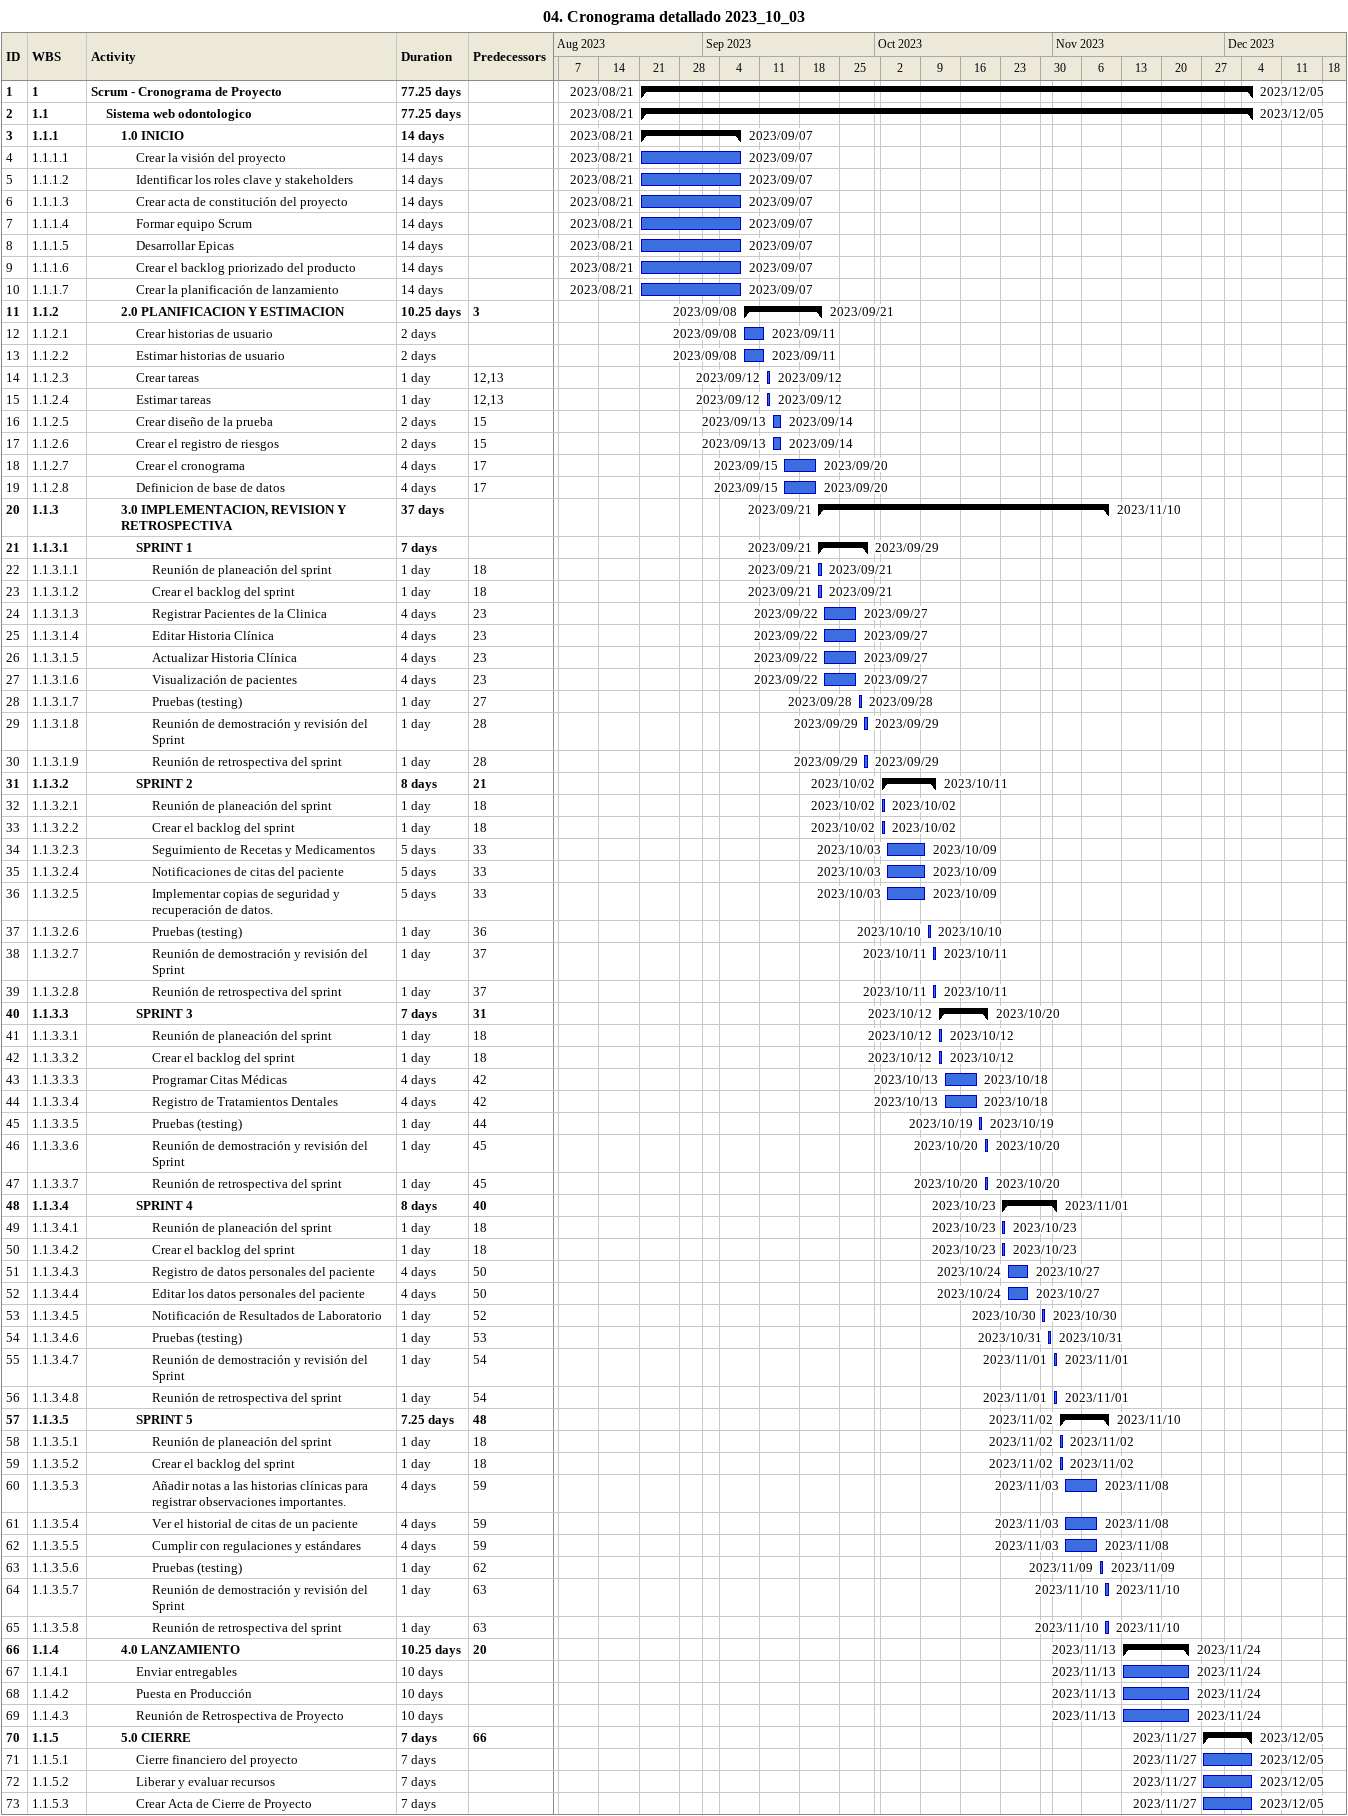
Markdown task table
04. Cronograma detallado 2023_10_03

| ID | WBS | Task | Duration | Start | Finish | Predecessors |
|---|---|---|---|---|---|---|
| 1 | 1 | **Scrum - Cronograma de Proyecto** | 77.25d | 2023-08-21 | 2023-12-05 |  |
| 2 | 1.1 | **Sistema web odontologico** | 77.25d | 2023-08-21 | 2023-12-05 |  |
| 3 | 1.1.1 | **1.0 INICIO** | 14d | 2023-08-21 | 2023-09-07 |  |
| 4 | 1.1.1.1 | Crear la visión del proyecto | 14d | 2023-08-21 | 2023-09-07 |  |
| 5 | 1.1.1.2 | Identificar los roles clave y stakeholders | 14d | 2023-08-21 | 2023-09-07 |  |
| 6 | 1.1.1.3 | Crear acta de constitución del proyecto | 14d | 2023-08-21 | 2023-09-07 |  |
| 7 | 1.1.1.4 | Formar equipo Scrum | 14d | 2023-08-21 | 2023-09-07 |  |
| 8 | 1.1.1.5 | Desarrollar Epicas | 14d | 2023-08-21 | 2023-09-07 |  |
| 9 | 1.1.1.6 | Crear el backlog priorizado del producto | 14d | 2023-08-21 | 2023-09-07 |  |
| 10 | 1.1.1.7 | Crear la planificación de lanzamiento | 14d | 2023-08-21 | 2023-09-07 |  |
| 11 | 1.1.2 | **2.0 PLANIFICACION Y ESTIMACION** | 10.25d | 2023-09-08 | 2023-09-21 | 3 |
| 12 | 1.1.2.1 | Crear historias de usuario | 2d | 2023-09-08 | 2023-09-11 |  |
| 13 | 1.1.2.2 | Estimar historias de usuario | 2d | 2023-09-08 | 2023-09-11 |  |
| 14 | 1.1.2.3 | Crear tareas | 1d | 2023-09-12 | 2023-09-12 | 12, 13 |
| 15 | 1.1.2.4 | Estimar tareas | 1d | 2023-09-12 | 2023-09-12 | 12, 13 |
| 16 | 1.1.2.5 | Crear diseño de la prueba | 2d | 2023-09-13 | 2023-09-14 | 15 |
| 17 | 1.1.2.6 | Crear el registro de riesgos | 2d | 2023-09-13 | 2023-09-14 | 15 |
| 18 | 1.1.2.7 | Crear el cronograma | 4d | 2023-09-15 | 2023-09-20 | 17 |
| 19 | 1.1.2.8 | Definicion de base de datos | 4d | 2023-09-15 | 2023-09-20 | 17 |
| 20 | 1.1.3 | **3.0 IMPLEMENTACION, REVISION Y RETROSPECTIVA** | 37d | 2023-09-21 | 2023-11-10 |  |
| 21 | 1.1.3.1 | **SPRINT 1** | 7d | 2023-09-21 | 2023-09-29 |  |
| 22 | 1.1.3.1.1 | Reunión de planeación del sprint | 1d | 2023-09-21 | 2023-09-21 | 18 |
| 23 | 1.1.3.1.2 | Crear el backlog del sprint | 1d | 2023-09-21 | 2023-09-21 | 18 |
| 24 | 1.1.3.1.3 | Registrar Pacientes de la Clinica | 4d | 2023-09-22 | 2023-09-27 | 23 |
| 25 | 1.1.3.1.4 | Editar Historia Clínica | 4d | 2023-09-22 | 2023-09-27 | 23 |
| 26 | 1.1.3.1.5 | Actualizar Historia Clínica | 4d | 2023-09-22 | 2023-09-27 | 23 |
| 27 | 1.1.3.1.6 | Visualización de pacientes | 4d | 2023-09-22 | 2023-09-27 | 23 |
| 28 | 1.1.3.1.7 | Pruebas (testing) | 1d | 2023-09-28 | 2023-09-28 | 27 |
| 29 | 1.1.3.1.8 | Reunión de demostración y revisión del Sprint | 1d | 2023-09-29 | 2023-09-29 | 28 |
| 30 | 1.1.3.1.9 | Reunión de retrospectiva del sprint | 1d | 2023-09-29 | 2023-09-29 | 28 |
| 31 | 1.1.3.2 | **SPRINT 2** | 8d | 2023-10-02 | 2023-10-11 | 21 |
| 32 | 1.1.3.2.1 | Reunión de planeación del sprint | 1d | 2023-10-02 | 2023-10-02 | 18 |
| 33 | 1.1.3.2.2 | Crear el backlog del sprint | 1d | 2023-10-02 | 2023-10-02 | 18 |
| 34 | 1.1.3.2.3 | Seguimiento de Recetas y Medicamentos | 5d | 2023-10-03 | 2023-10-09 | 33 |
| 35 | 1.1.3.2.4 | Notificaciones de citas del paciente | 5d | 2023-10-03 | 2023-10-09 | 33 |
| 36 | 1.1.3.2.5 | Implementar copias de seguridad y recuperación de datos. | 5d | 2023-10-03 | 2023-10-09 | 33 |
| 37 | 1.1.3.2.6 | Pruebas (testing) | 1d | 2023-10-10 | 2023-10-10 | 36 |
| 38 | 1.1.3.2.7 | Reunión de demostración y revisión del Sprint | 1d | 2023-10-11 | 2023-10-11 | 37 |
| 39 | 1.1.3.2.8 | Reunión de retrospectiva del sprint | 1d | 2023-10-11 | 2023-10-11 | 37 |
| 40 | 1.1.3.3 | **SPRINT 3** | 7d | 2023-10-12 | 2023-10-20 | 31 |
| 41 | 1.1.3.3.1 | Reunión de planeación del sprint | 1d | 2023-10-12 | 2023-10-12 | 18 |
| 42 | 1.1.3.3.2 | Crear el backlog del sprint | 1d | 2023-10-12 | 2023-10-12 | 18 |
| 43 | 1.1.3.3.3 | Programar Citas Médicas | 4d | 2023-10-13 | 2023-10-18 | 42 |
| 44 | 1.1.3.3.4 | Registro de Tratamientos Dentales | 4d | 2023-10-13 | 2023-10-18 | 42 |
| 45 | 1.1.3.3.5 | Pruebas (testing) | 1d | 2023-10-19 | 2023-10-19 | 44 |
| 46 | 1.1.3.3.6 | Reunión de demostración y revisión del Sprint | 1d | 2023-10-20 | 2023-10-20 | 45 |
| 47 | 1.1.3.3.7 | Reunión de retrospectiva del sprint | 1d | 2023-10-20 | 2023-10-20 | 45 |
| 48 | 1.1.3.4 | **SPRINT 4** | 8d | 2023-10-23 | 2023-11-01 | 40 |
| 49 | 1.1.3.4.1 | Reunión de planeación del sprint | 1d | 2023-10-23 | 2023-10-23 | 18 |
| 50 | 1.1.3.4.2 | Crear el backlog del sprint | 1d | 2023-10-23 | 2023-10-23 | 18 |
| 51 | 1.1.3.4.3 | Registro de datos personales del paciente | 4d | 2023-10-24 | 2023-10-27 | 50 |
| 52 | 1.1.3.4.4 | Editar los datos personales del paciente | 4d | 2023-10-24 | 2023-10-27 | 50 |
| 53 | 1.1.3.4.5 | Notificación de Resultados de Laboratorio | 1d | 2023-10-30 | 2023-10-30 | 52 |
| 54 | 1.1.3.4.6 | Pruebas (testing) | 1d | 2023-10-31 | 2023-10-31 | 53 |
| 55 | 1.1.3.4.7 | Reunión de demostración y revisión del Sprint | 1d | 2023-11-01 | 2023-11-01 | 54 |
| 56 | 1.1.3.4.8 | Reunión de retrospectiva del sprint | 1d | 2023-11-01 | 2023-11-01 | 54 |
| 57 | 1.1.3.5 | **SPRINT 5** | 7.25d | 2023-11-02 | 2023-11-10 | 48 |
| 58 | 1.1.3.5.1 | Reunión de planeación del sprint | 1d | 2023-11-02 | 2023-11-02 | 18 |
| 59 | 1.1.3.5.2 | Crear el backlog del sprint | 1d | 2023-11-02 | 2023-11-02 | 18 |
| 60 | 1.1.3.5.3 | Añadir notas a las historias clínicas para registrar observaciones importantes. | 4d | 2023-11-03 | 2023-11-08 | 59 |
| 61 | 1.1.3.5.4 | Ver el historial de citas de un paciente | 4d | 2023-11-03 | 2023-11-08 | 59 |
| 62 | 1.1.3.5.5 | Cumplir con regulaciones y estándares | 4d | 2023-11-03 | 2023-11-08 | 59 |
| 63 | 1.1.3.5.6 | Pruebas (testing) | 1d | 2023-11-09 | 2023-11-09 | 62 |
| 64 | 1.1.3.5.7 | Reunión de demostración y revisión del Sprint | 1d | 2023-11-10 | 2023-11-10 | 63 |
| 65 | 1.1.3.5.8 | Reunión de retrospectiva del sprint | 1d | 2023-11-10 | 2023-11-10 | 63 |
| 66 | 1.1.4 | **4.0 LANZAMIENTO** | 10.25d | 2023-11-13 | 2023-11-24 | 20 |
| 67 | 1.1.4.1 | Enviar entregables | 10d | 2023-11-13 | 2023-11-24 |  |
| 68 | 1.1.4.2 | Puesta en Producción | 10d | 2023-11-13 | 2023-11-24 |  |
| 69 | 1.1.4.3 | Reunión de Retrospectiva de Proyecto | 10d | 2023-11-13 | 2023-11-24 |  |
| 70 | 1.1.5 | **5.0 CIERRE** | 7d | 2023-11-27 | 2023-12-05 | 66 |
| 71 | 1.1.5.1 | Cierre financiero del proyecto | 7d | 2023-11-27 | 2023-12-05 |  |
| 72 | 1.1.5.2 | Liberar y evaluar recursos | 7d | 2023-11-27 | 2023-12-05 |  |
| 73 | 1.1.5.3 | Crear Acta de Cierre de Proyecto | 7d | 2023-11-27 | 2023-12-05 |  |
